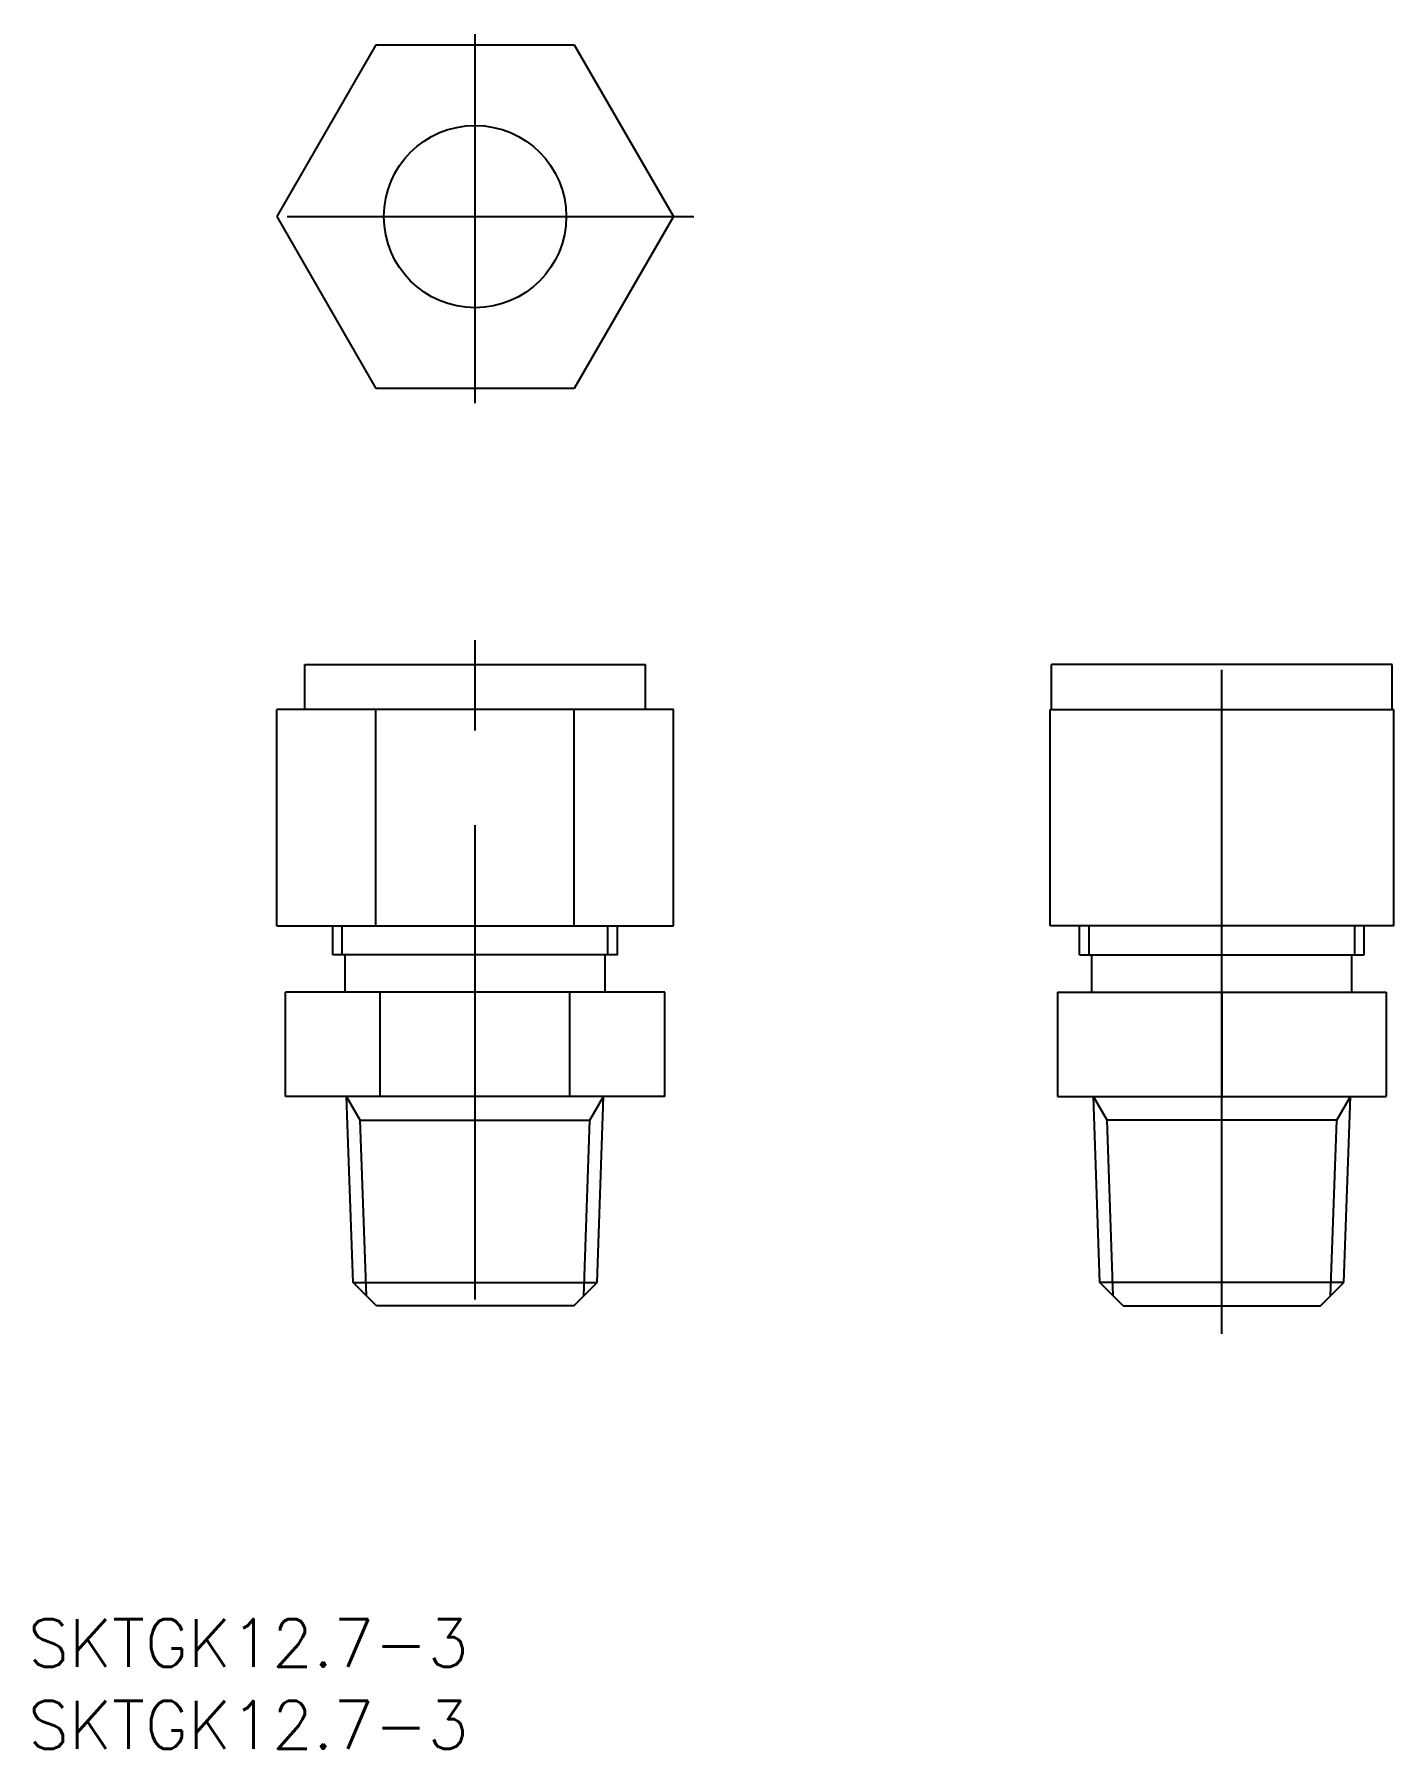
# Model space of a CAD drawing. Extents: x -30 to 62, y -36 to 79.
import ezdxf

# ---------------------------------------------------------------- set-up
doc = ezdxf.new("R2010")
doc.units = 0
doc.linetypes.add('CENTER', pattern=[50.8, 31.75, -6.35, 6.35, -6.35])
doc.layers.get('0').update_dxf_attribs({"linetype": 'CONTINUOUS'})
doc.layers.add('CENTER', color=1, linetype='CENTER')
doc.styles.get("Standard").update_dxf_attribs({"font": 'txt.shx', "bigfont": '@extfont2.shx'})

msp = doc.modelspace()

# ---------------------------------------------------------------- linework, layer by layer
at = {"color": 7, "linetype": 'CONTINUOUS'}
for p, q in [((-6.639528, 78.071799), (-13.279056, 66.571799)), ((-6.639528, 78.071799), (6.639528, 78.071799)), ((6.639528, 78.071799), (13.279056, 66.571799)), ((-13.279056, 66.571799), (-6.639528, 55.071799)), ((13.279056, 66.571799), (6.639528, 55.071799)), ((6.639528, 55.071799), (-6.639528, 55.071799)), ((-11.4, 33.571799), (-11.4, 36.571799)), ((-11.4, 36.571799), (11.4, 36.571799)), ((11.4, 33.571799), (11.4, 36.571799)), ((38.6, 33.571799), (38.6, 36.571799)), ((61.4, 36.571799), (38.6, 36.571799)), ((61.4, 33.571799), (61.4, 36.571799)), ((13.279055, 33.571799), (-13.279055, 33.571799)), ((-13.279055, 19.071798), (-13.279055, 33.571799)), ((-6.639528, 19.071798), (-6.639528, 33.571799)), ((6.639528, 19.071798), (6.639528, 33.571799)), ((13.279055, 19.071798), (13.279055, 33.571799)), ((38.499998, 19.0718), (38.499998, 33.571799)), ((38.499998, 33.571799), (61.499998, 33.571799)), ((50, 19.0718), (50, 33.571799)), ((61.500003, 19.0718), (61.500003, 33.571799)), ((-13.279055, 19.071798), (13.279055, 19.071798)), ((-9.525, 17.15), (-9.525, 19.071798)), ((9.525, 17.15), (9.525, 19.071798)), ((61.500003, 19.0718), (38.499998, 19.0718)), ((40.475, 17.15), (40.475, 19.071798)), ((59.525, 17.15), (59.525, 19.071798)), ((9.525, 17.15), (-9.525, 17.15)), ((-8.699999, 14.65), (-8.699999, 17.15)), ((8.7, 14.65), (8.7, 17.15)), ((40.475, 17.15), (59.525, 17.15)), ((41.3, 14.65), (41.3, 17.15)), ((58.699999, 14.65), (58.699999, 17.15)), ((12.701706, 14.65), (-12.701706, 14.65)), ((-12.701706, 7.65), (-12.701706, 14.65)), ((-6.350853, 7.65), (-6.350853, 14.65)), ((6.350853, 7.65), (6.350853, 14.65)), ((12.701706, 7.65), (12.701706, 14.65)), ((38.999997, 14.65), (38.999997, 7.65)), ((38.999997, 14.65), (61.000002, 14.65)), ((50, 14.65), (50, 7.65)), ((61.000002, 14.65), (61.000002, 7.65)), ((12.701706, 7.65), (-12.701706, 7.65)), ((-8.16353, -4.795723), (-8.598145, 7.65)), ((-7.687036, 6.071914), (-8.598144, 7.649999)), ((7.687036, 6.071915), (8.598143, 7.65)), ((8.16353, -4.795723), (8.598144, 7.65)), ((39, 7.65), (60.999999, 7.65)), ((41.83647, -4.795723), (41.401856, 7.65)), ((42.312964, 6.071915), (41.401857, 7.65)), ((57.687036, 6.071914), (58.598144, 7.649999)), ((58.16353, -4.795723), (58.598145, 7.65)), ((-6.609253, -6.349999), (-8.16353, -4.795723)), ((6.609253, -6.350001), (8.16353, -4.795723)), ((43.390747, -6.350001), (41.83647, -4.795723)), ((56.609253, -6.349999), (58.16353, -4.795723)), ((6.609253, -6.35), (-6.609253, -6.35)), ((43.390747, -6.35), (56.609253, -6.35))]:
    msp.add_line(p, q, dxfattribs=at)
at = {"color": 3, "linetype": 'CONTINUOUS'}
for p, q in [((-8.889999, 17.15), (-8.889999, 19.071798)), ((8.89, 17.15), (8.89, 19.071798)), ((41.11, 17.15), (41.11, 19.071798)), ((58.889999, 17.15), (58.889999, 19.071798)), ((-7.687037, 6.071915), (7.687036, 6.071915)), ((-7.276557, -5.682697), (-7.687037, 6.071915)), ((7.276556, -5.682698), (7.687036, 6.071914)), ((57.687037, 6.071915), (42.312964, 6.071915)), ((42.723444, -5.682698), (42.312964, 6.071914)), ((57.276557, -5.682697), (57.687037, 6.071915)), ((-8.16353, -4.795723), (8.16353, -4.795723)), ((58.16353, -4.795723), (41.83647, -4.795723))]:
    msp.add_line(p, q, dxfattribs=at)
at = {"color": 7, "linetype": 'CONTINUOUS'}
msp.add_circle((0, 66.571799), 6.1, dxfattribs=at)
at = {"layer": 'CENTER', "color": 1, "linetype": 'CENTER'}
for p, q in [((0, 54.072109), (0, 78.778271)), ((-12.579876, 66.571799), (14.644405, 66.571799)), ((0, -5.930263), (0, 38.201554)), ((50, -8.235048), (50, 38.096132))]:
    msp.add_line(p, q, dxfattribs=at)

# ---------------------------------------------------------------- texts
at = {"color": 7, "linetype": 'CONTINUOUS'}
for p in [(-29.92134, -30.531593), (-29.92134, -36.014818)]:
    msp.add_text('SKTGK12.7-3', height=3.2, dxfattribs=at).set_placement(p)

doc.saveas('drawing.dxf')
